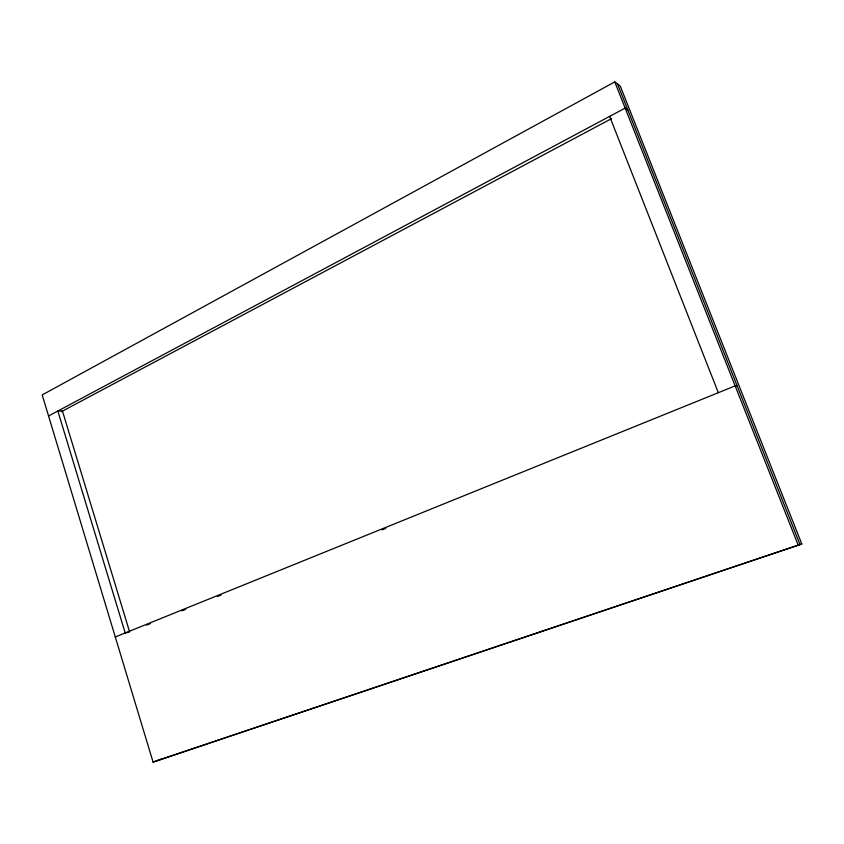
<?xml version="1.0" encoding="UTF-8"?>
<svg xmlns="http://www.w3.org/2000/svg" width="844" height="844" viewBox="0 0 844 844"><rect width="100%" height="100%" fill="white"/><g stroke="black" fill="none" stroke-linecap="round" stroke-linejoin="round"><path stroke-width="1.27" d="M614.78 81.889L42.2 394.918L153.08 762.111L801.8 543.979L620.192 85.93L614.78 81.889L798.308 545.393M48.562 415.976L625.151 108.095L627.82 109.973M61.348 411.703L611.541 118.645M115.29 636.977L735.145 385.887L737.255 386.162M146.624 625.161L150.285 623.674M182.009 610.845L185.669 609.357M217.393 596.518L221.054 595.041M382.142 529.853L385.803 528.376M153.08 762.111L161.784 759.009M157.448 760.549L801.8 543.979M128.531 632.261L125.197 632.968L57.846 411.017L62.477 411.102L129.649 632.029M617.502 83.925L800.059 544.675M609.642 116.377L718.328 392.703"/></g></svg>
